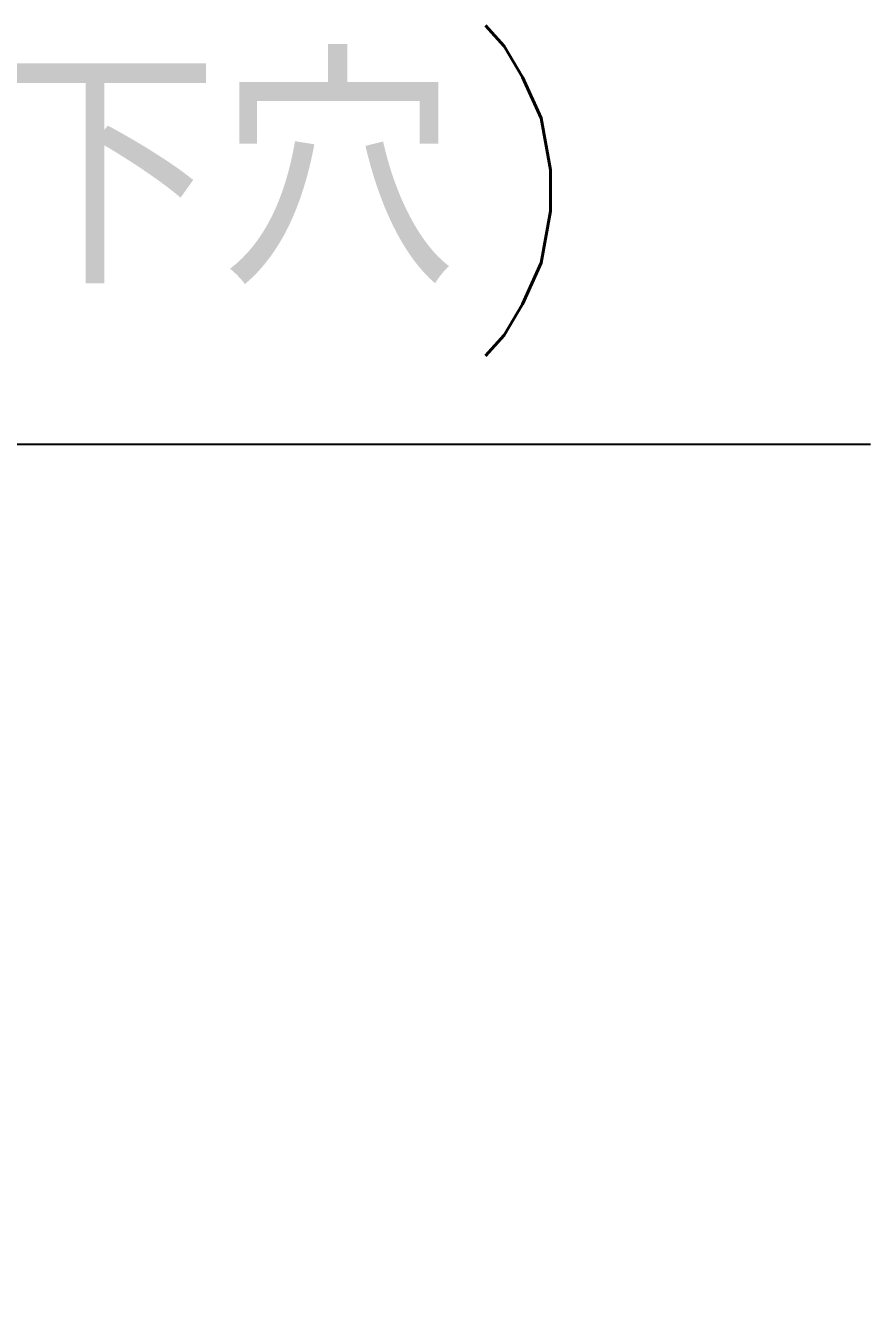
# Model space of a CAD drawing. Extents: x -7647 to -3756, y -5015 to -2358.
# Drawn here: x -6499.8 to -6375, y -3684.7 to -3497.6 of the extents above; entities that cross this region are included whole.
import ezdxf

# ---------------------------------------------------------------- set-up
doc = ezdxf.new("R2010")
doc.units = 0
doc.header["$LTSCALE"] = 4
doc.header["$MEASUREMENT"] = 0
doc.layers.get('0').update_dxf_attribs({"linetype": 'CONTINUOUS'})
doc.layers.add('02', color=5, linetype='CONTINUOUS')
doc.styles.add('BIGFONT', font='ROMANS.SHX', dxfattribs={"bigfont": 'bigfont'})
doc.dimstyles.new('L-IN', dxfattribs={"dimscale": 10, "dimtxt": 3.2, "dimasz": 2.5, "dimexe": 1, "dimexo": 1, "dimgap": 1, "dimtad": 1, "dimdec": 0, "dimtxsty": 'BIGFONT', "dimblk": 'YA-IN', "dimblk1": 'OPEN', "dimblk2": 'OPEN', "dimsah": 1, "dimcen": 0, "dimclrd": 256, "dimclre": 256, "dimclrt": 256, "dimazin": 3, "dimtp": 0.1, "dimtm": 0.2, "dimtfac": 0.625, "dimtdec": 0, "dimtmove": 0, "dimatfit": 3, "dimtolj": 1})

# ---------------------------------------------------------------- blocks, each defined once
blk = doc.blocks.new('YA-IN')
at = {"color": 0, "linetype": 'BYBLOCK'}
for p, q in [((0, 0), (-1, 0.1667)), ((-1, -0.1667), (0, 0)), ((0, 0), (-1, 0))]:
    blk.add_line(p, q, dxfattribs=at)

msp = doc.modelspace()

# ---------------------------------------------------------------- texts
at = {"layer": '02', "insert": (-6980, -3525), "char_height": 32, "attachment_point": 4, "style": 'BIGFONT'}
msp.add_mtext('\\A1;2-%%c6穴(%%c8位置決めピン用下穴)', dxfattribs=at)

# ---------------------------------------------------------------- leaders
at = {"layer": '02', "annotation_type": 0, "has_hookline": 1, "hookline_direction": 0, "text_width": 604.95238}
msp.add_leader([(-7077.17128, -3684.70866), (-7015, -3559.38095), (-6990, -3559.38095)], dimstyle='L-IN', dxfattribs=at)

doc.saveas('drawing.dxf')
